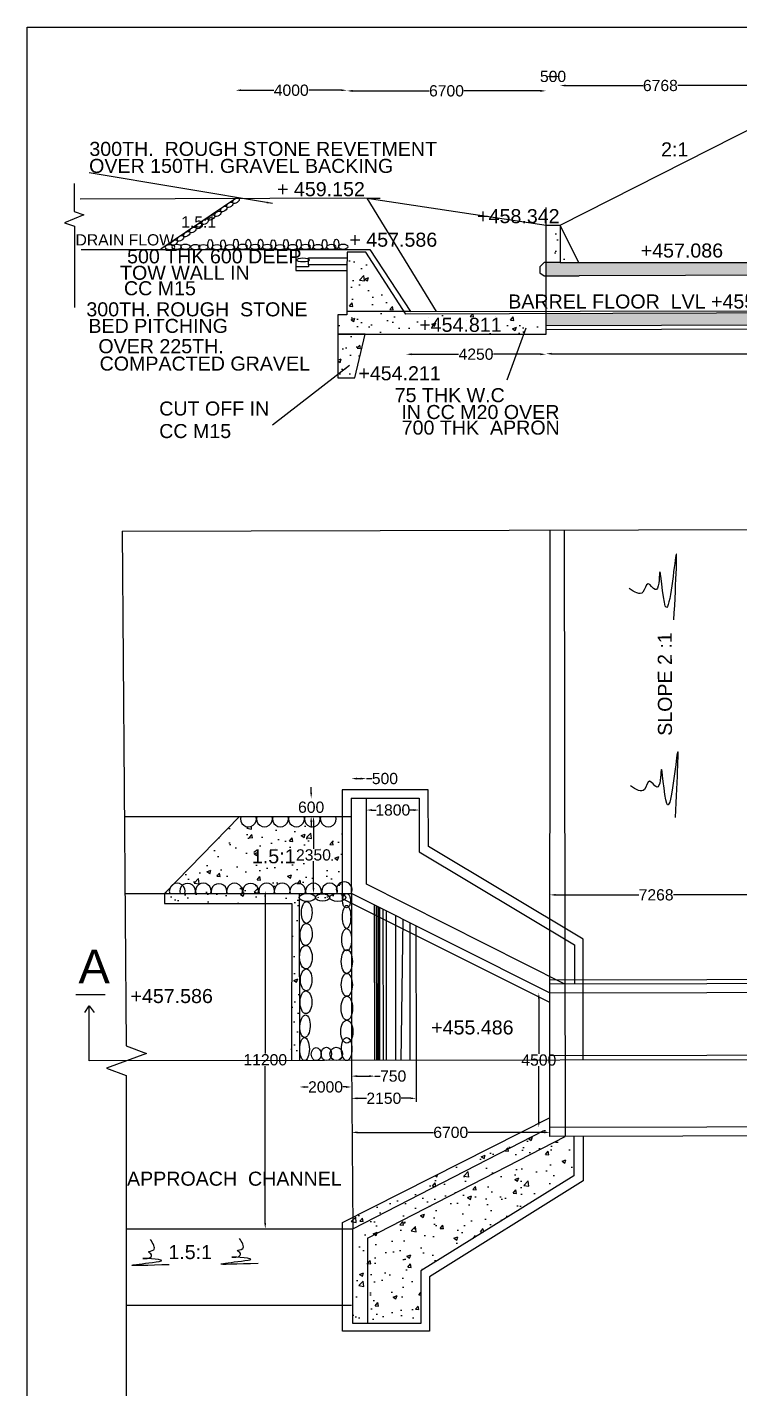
# Model space of a CAD drawing. Header units: inches. Extents: x 2054 to 2706, y -111 to 346.
# Drawn here: x 2054.5 to 2181.3, y 103.5 to 345.9 of the extents above; entities that cross this region are included whole.
import ezdxf

# ---------------------------------------------------------------- set-up
doc = ezdxf.new("R2010")
doc.units = ezdxf.units.IN
doc.header["$MEASUREMENT"] = 0
for name, color, linetype in [('DIMENSIONS', 7, 'Continuous'), ('DRAWING', 2, 'Continuous'), ('TEXT', 1, 'Continuous')]:
    doc.layers.add(name, color=color, linetype=linetype)
doc.styles.get("Standard").update_dxf_attribs({"font": 'arial.ttf', "height": 2})
doc.dimstyles.get("Standard").update_dxf_attribs({"dimtxt": 2, "dimasz": 1, "dimexe": 0.18, "dimexo": 0.0625, "dimgap": 0.09, "dimtad": 0, "dimtih": 1, "dimtoh": 1, "dimdec": 4, "dimzin": 0, "dimdsep": 46, "dimtxsty": 'Standard', "dimcen": 0.09, "dimse1": 1, "dimse2": 1, "dimadec": 0, "dimazin": 0, "dimtfac": 1, "dimtdec": 4, "dimtofl": 0, "dimtmove": 0, "dimatfit": 3, "dimfxl": 1, "dimtolj": 1, "dimtzin": 0, "dimarcsym": 0})
pattern_1 = [(50, (0, 0), (7.172602, -0.627521), [0.75, -8.25]), (355, (0, 0), (-1.387513, 7.521921), [0.6, -6.6]), (100.4514, (0.598, -0.052), (5.785094, 6.894395), [0.637402, -7.011421]), (46.1842, (0, 2), (10.67241, -1.65519), [1.125, -12.375]), (96.6356, (0.889, 1.862), (9.346627, 9.74118), [0.956103, -10.51713]), (351.1842, (0, 2), (9.34662, 9.741186), [0.9, -9.9]), (21, (1, 1.5), (5.96907, -4.026189), [0.75, -8.25]), (326, (1, 1.5), (2.433153, 7.2515), [0.6, -6.6]), (71.4514, (1.4974, 1.1645), (8.402226, 3.225305), [0.637402, -7.011421]), (37.5, (0, 0), (0.1215986, 3.3289385), [0, -6.52, 0, -6.7, 0, -6.625]), (7.5, (0, 0), (2.6306954, 3.944117), [0, -3.82, 0, -6.37, 0, -2.525]), (327.5, (-2.23, 0), (5.3382244, -0.2255487), [0, -2.5, 0, -7.8, 0, -10.35]), (317.5, (-3.23, 0), (5.831862, 1.00105), [0, -3.25, 0, -5.18, 0, -7.35])]

# ---------------------------------------------------------------- blocks, each defined once
blk = doc.blocks.new('*D1')
at = {"layer": 'Defpoints', "color": 0, "transparency": 16777216}
for p in [(2111.37, 334.7), (2091.53, 315.47), (2111.37, 315.54)]:
    blk.add_point(p, dxfattribs=at)
at = {"layer": 'DIMENSIONS', "color": 0, "lineweight": -2, "transparency": 16777216}
for p, q in [((2092.53, 334.7), (2098.34, 334.7)), ((2110.37, 334.7), (2104.56, 334.7))]:
    blk.add_line(p, q, dxfattribs=at)
at = {"layer": 'DIMENSIONS', "color": 0, "transparency": 16777216}
for points in [[(2092.53, 334.87), (2092.53, 334.54), (2091.53, 334.7)], [(2110.37, 334.87), (2110.37, 334.54), (2111.37, 334.7)]]:
    blk.add_solid(points, dxfattribs=at)
at = {"layer": 'DIMENSIONS', "color": 0, "transparency": 16777216, "insert": (2101.45, 334.7), "char_height": 2, "attachment_point": 5}
blk.add_mtext('\\A1;4000', dxfattribs=at)
blk = doc.blocks.new('*D2')
at = {"layer": 'Defpoints', "color": 0, "transparency": 16777216}
for p in [(2146.81, 334.59), (2111.37, 315.6), (2146.81, 310.67)]:
    blk.add_point(p, dxfattribs=at)
at = {"layer": 'DIMENSIONS', "color": 0, "lineweight": -2, "transparency": 16777216}
for p, q in [((2112.37, 334.59), (2126.01, 334.59)), ((2145.81, 334.59), (2132.17, 334.59))]:
    blk.add_line(p, q, dxfattribs=at)
at = {"layer": 'DIMENSIONS', "color": 0, "transparency": 16777216}
for points in [[(2112.37, 334.76), (2112.37, 334.42), (2111.37, 334.59)], [(2145.81, 334.76), (2145.81, 334.42), (2146.81, 334.59)]]:
    blk.add_solid(points, dxfattribs=at)
at = {"layer": 'DIMENSIONS', "color": 0, "transparency": 16777216, "insert": (2129.09, 334.59), "char_height": 2, "attachment_point": 5}
blk.add_mtext('\\A1;6700', dxfattribs=at)
blk = doc.blocks.new('*D3')
at = {"layer": 'Defpoints', "color": 0, "transparency": 16777216}
for p in [(2149.31, 337.16), (2146.81, 310.67), (2149.31, 310.64)]:
    blk.add_point(p, dxfattribs=at)
at = {"layer": 'DIMENSIONS', "color": 0, "lineweight": -2, "transparency": 16777216}
blk.add_line((2147.81, 337.16), (2148.31, 337.16), dxfattribs=at)
at = {"layer": 'DIMENSIONS', "color": 0, "transparency": 16777216}
for points in [[(2147.81, 337.33), (2147.81, 336.99), (2146.81, 337.16)], [(2148.31, 337.33), (2148.31, 336.99), (2149.31, 337.16)]]:
    blk.add_solid(points, dxfattribs=at)
at = {"layer": 'DIMENSIONS', "color": 0, "transparency": 16777216, "insert": (2148.06, 337.16), "char_height": 2, "attachment_point": 5}
blk.add_mtext('\\A1;500', dxfattribs=at)
blk = doc.blocks.new('*D4')
at = {"layer": 'Defpoints', "color": 0, "transparency": 16777216}
for p in [(2185.02, 335.54), (2185.02, 328.76), (2149.31, 310.64)]:
    blk.add_point(p, dxfattribs=at)
at = {"layer": 'DIMENSIONS', "color": 0, "lineweight": -2, "transparency": 16777216}
for p, q in [((2150.31, 335.54), (2164.08, 335.54)), ((2184.02, 335.54), (2170.25, 335.54))]:
    blk.add_line(p, q, dxfattribs=at)
at = {"layer": 'DIMENSIONS', "color": 0, "transparency": 16777216}
for points in [[(2150.31, 335.71), (2150.31, 335.38), (2149.31, 335.54)], [(2184.02, 335.71), (2184.02, 335.38), (2185.02, 335.54)]]:
    blk.add_solid(points, dxfattribs=at)
at = {"layer": 'DIMENSIONS', "color": 0, "transparency": 16777216, "insert": (2167.17, 335.54), "char_height": 2, "attachment_point": 5}
blk.add_mtext('\\A1;6768', dxfattribs=at)
blk = doc.blocks.new('*D14')
at = {"layer": 'Defpoints', "color": 0, "transparency": 16777216}
for p in [(2121.88, 294.81), (2146.81, 294.81), (2146.81, 287.7)]:
    blk.add_point(p, dxfattribs=at)
at = {"layer": 'DIMENSIONS', "color": 0, "lineweight": -2, "transparency": 16777216}
for p, q in [((2122.88, 287.7), (2131.23, 287.7)), ((2145.81, 287.7), (2137.46, 287.7))]:
    blk.add_line(p, q, dxfattribs=at)
at = {"layer": 'DIMENSIONS', "color": 0, "transparency": 16777216}
for points in [[(2122.88, 287.86), (2122.88, 287.53), (2121.88, 287.7)], [(2145.81, 287.86), (2145.81, 287.53), (2146.81, 287.7)]]:
    blk.add_solid(points, dxfattribs=at)
at = {"layer": 'DIMENSIONS', "color": 0, "transparency": 16777216, "insert": (2134.35, 287.7), "char_height": 2, "attachment_point": 5}
blk.add_mtext('\\A1;4250', dxfattribs=at)
blk = doc.blocks.new('*D15')
at = {"layer": 'Defpoints', "color": 0, "transparency": 16777216}
for p in [(2146.81, 291.13), (2455.03, 292.77), (2455.03, 287.79)]:
    blk.add_point(p, dxfattribs=at)
at = {"layer": 'DIMENSIONS', "color": 0, "lineweight": -2, "transparency": 16777216}
for p, q in [((2147.81, 287.79), (2297.07, 287.79)), ((2454.03, 287.79), (2304.77, 287.79))]:
    blk.add_line(p, q, dxfattribs=at)
at = {"layer": 'DIMENSIONS', "color": 0, "transparency": 16777216}
for points in [[(2147.81, 287.96), (2147.81, 287.62), (2146.81, 287.79)], [(2454.03, 287.96), (2454.03, 287.62), (2455.03, 287.79)]]:
    blk.add_solid(points, dxfattribs=at)
at = {"layer": 'DIMENSIONS', "color": 0, "transparency": 16777216, "insert": (2300.92, 287.79), "char_height": 2, "attachment_point": 5}
blk.add_mtext('\\A1;58570', dxfattribs=at)
blk = doc.blocks.new('*D20')
at = {"layer": 'Defpoints', "color": 0, "transparency": 16777216}
for p in [(2109.4, 205.42), (2105.41, 191.67), (2109.4, 191.67)]:
    blk.add_point(p, dxfattribs=at)
at = {"layer": 'DIMENSIONS', "color": 0, "lineweight": -2, "transparency": 16777216}
for p, q in [((2105.41, 204.42), (2105.41, 199.65)), ((2105.41, 192.67), (2105.41, 197.43))]:
    blk.add_line(p, q, dxfattribs=at)
at = {"layer": 'DIMENSIONS', "color": 0, "transparency": 16777216}
for points in [[(2105.25, 204.42), (2105.58, 204.42), (2105.41, 205.42)], [(2105.25, 192.67), (2105.58, 192.67), (2105.41, 191.67)]]:
    blk.add_solid(points, dxfattribs=at)
at = {"layer": 'DIMENSIONS', "color": 0, "transparency": 16777216, "insert": (2105.41, 198.54), "char_height": 2, "attachment_point": 5}
blk.add_mtext('\\A1;2350', dxfattribs=at)
blk = doc.blocks.new('*D21')
at = {"layer": 'Defpoints', "color": 0, "transparency": 16777216}
for p in [(2114.83, 207.74), (2124.23, 207.74), (2124.23, 206.54)]:
    blk.add_point(p, dxfattribs=at)
at = {"layer": 'DIMENSIONS', "color": 0, "lineweight": -2, "transparency": 16777216}
for p, q in [((2115.83, 206.54), (2116.55, 206.54)), ((2123.23, 206.54), (2122.51, 206.54))]:
    blk.add_line(p, q, dxfattribs=at)
at = {"layer": 'DIMENSIONS', "color": 0, "transparency": 16777216}
for points in [[(2115.83, 206.71), (2115.83, 206.37), (2114.83, 206.54)], [(2123.23, 206.71), (2123.23, 206.37), (2124.23, 206.54)]]:
    blk.add_solid(points, dxfattribs=at)
at = {"layer": 'DIMENSIONS', "color": 0, "transparency": 16777216, "insert": (2119.53, 206.54), "char_height": 2, "attachment_point": 5}
blk.add_mtext('\\A1;1800', dxfattribs=at)
blk = doc.blocks.new('*D22')
at = {"layer": 'Defpoints', "color": 0, "transparency": 16777216}
for p in [(2114.83, 212.14), (2112.15, 208.64), (2114.83, 208.64)]:
    blk.add_point(p, dxfattribs=at)
at = {"layer": 'DIMENSIONS', "color": 0, "lineweight": -2, "transparency": 16777216}
for p, q in [((2113.15, 212.14), (2113.83, 212.14)), ((2114.83, 212.14), (2115.83, 212.14))]:
    blk.add_line(p, q, dxfattribs=at)
at = {"layer": 'DIMENSIONS', "color": 0, "transparency": 16777216}
for points in [[(2113.15, 212.3), (2113.15, 211.97), (2112.15, 212.14)], [(2113.83, 212.3), (2113.83, 211.97), (2114.83, 212.14)]]:
    blk.add_solid(points, dxfattribs=at)
at = {"layer": 'DIMENSIONS', "color": 0, "transparency": 16777216, "insert": (2118.13, 212.14), "char_height": 2, "attachment_point": 5}
blk.add_mtext('\\A1;500', dxfattribs=at)
blk = doc.blocks.new('*D23')
at = {"layer": 'Defpoints', "color": 0, "transparency": 16777216}
for p in [(2112.15, 208.64), (2105, 205.42), (2112.15, 205.42)]:
    blk.add_point(p, dxfattribs=at)
at = {"layer": 'DIMENSIONS', "color": 0, "lineweight": -2, "transparency": 16777216}
for p, q in [((2105, 209.64), (2105, 210.64)), ((2105, 204.42), (2105, 203.42))]:
    blk.add_line(p, q, dxfattribs=at)
at = {"layer": 'DIMENSIONS', "color": 0, "transparency": 16777216}
for points in [[(2104.84, 209.64), (2105.17, 209.64), (2105, 208.64)], [(2104.84, 204.42), (2105.17, 204.42), (2105, 205.42)]]:
    blk.add_solid(points, dxfattribs=at)
at = {"layer": 'DIMENSIONS', "color": 0, "transparency": 16777216, "insert": (2105, 207.03), "char_height": 2, "attachment_point": 5}
blk.add_mtext('\\A1;600', dxfattribs=at)
blk = doc.blocks.new('*D24')
at = {"layer": 'Defpoints', "color": 0, "transparency": 16777216}
for p in [(2099.84, 192.14), (2096.83, 131.99), (2100.5, 131.99)]:
    blk.add_point(p, dxfattribs=at)
at = {"layer": 'DIMENSIONS', "color": 0, "lineweight": -2, "transparency": 16777216}
for p, q in [((2096.83, 191.14), (2096.83, 163.17)), ((2096.83, 132.99), (2096.83, 160.95))]:
    blk.add_line(p, q, dxfattribs=at)
at = {"layer": 'DIMENSIONS', "color": 0, "transparency": 16777216}
for points in [[(2096.66, 191.14), (2096.99, 191.14), (2096.83, 192.14)], [(2096.66, 132.99), (2096.99, 132.99), (2096.83, 131.99)]]:
    blk.add_solid(points, dxfattribs=at)
at = {"layer": 'DIMENSIONS', "color": 0, "transparency": 16777216, "insert": (2096.83, 162.06), "char_height": 2, "attachment_point": 5}
blk.add_mtext('\\A1;11200', dxfattribs=at)
blk = doc.blocks.new('*D25')
at = {"layer": 'Defpoints', "color": 0, "transparency": 16777216}
for p in [(2102.92, 161.92), (2112.2, 161.93), (2112.2, 157.23)]:
    blk.add_point(p, dxfattribs=at)
at = {"layer": 'DIMENSIONS', "color": 0, "lineweight": -2, "transparency": 16777216}
for p, q in [((2103.92, 157.23), (2104.47, 157.23)), ((2111.2, 157.23), (2110.65, 157.23))]:
    blk.add_line(p, q, dxfattribs=at)
at = {"layer": 'DIMENSIONS', "color": 0, "transparency": 16777216}
for points in [[(2103.92, 157.39), (2103.92, 157.06), (2102.92, 157.23)], [(2111.2, 157.39), (2111.2, 157.06), (2112.2, 157.23)]]:
    blk.add_solid(points, dxfattribs=at)
at = {"layer": 'DIMENSIONS', "color": 0, "transparency": 16777216, "insert": (2107.56, 157.23), "char_height": 2, "attachment_point": 5}
blk.add_mtext('\\A1;2000', dxfattribs=at)
blk = doc.blocks.new('*D26')
at = {"layer": 'Defpoints', "color": 0, "transparency": 16777216}
for p in [(2112.2, 161.87), (2116.31, 161.94), (2116.31, 159.16)]:
    blk.add_point(p, dxfattribs=at)
at = {"layer": 'DIMENSIONS', "color": 0, "lineweight": -2, "transparency": 16777216}
for p, q in [((2113.2, 159.16), (2115.31, 159.16)), ((2116.31, 159.16), (2117.31, 159.16))]:
    blk.add_line(p, q, dxfattribs=at)
at = {"layer": 'DIMENSIONS', "color": 0, "transparency": 16777216}
for points in [[(2113.2, 159.33), (2113.2, 158.99), (2112.2, 159.16)], [(2115.31, 159.33), (2115.31, 158.99), (2116.31, 159.16)]]:
    blk.add_solid(points, dxfattribs=at)
at = {"layer": 'DIMENSIONS', "color": 0, "transparency": 16777216, "insert": (2119.6, 159.16), "char_height": 2, "attachment_point": 5}
blk.add_mtext('\\A1;750', dxfattribs=at)
blk = doc.blocks.new('*D27')
at = {"layer": 'Defpoints', "color": 0, "transparency": 16777216}
for p in [(2112.2, 161.93), (2123.69, 161.95), (2123.69, 155.21)]:
    blk.add_point(p, dxfattribs=at)
at = {"layer": 'DIMENSIONS', "color": 0, "lineweight": -2, "transparency": 16777216}
for p, q in [((2113.2, 155.21), (2114.85, 155.21)), ((2122.69, 155.21), (2121.03, 155.21))]:
    blk.add_line(p, q, dxfattribs=at)
at = {"layer": 'DIMENSIONS', "color": 0, "transparency": 16777216}
for points in [[(2113.2, 155.37), (2113.2, 155.04), (2112.2, 155.21)], [(2122.69, 155.37), (2122.69, 155.04), (2123.69, 155.21)]]:
    blk.add_solid(points, dxfattribs=at)
at = {"layer": 'DIMENSIONS', "color": 0, "transparency": 16777216, "insert": (2117.94, 155.21), "char_height": 2, "attachment_point": 5}
blk.add_mtext('\\A1;2150', dxfattribs=at)
blk = doc.blocks.new('*D28')
at = {"layer": 'Defpoints', "color": 0, "transparency": 16777216}
for p in [(2112.2, 161.93), (2147.51, 150.07), (2147.51, 149.14)]:
    blk.add_point(p, dxfattribs=at)
at = {"layer": 'DIMENSIONS', "color": 0, "lineweight": -2, "transparency": 16777216}
for p, q in [((2113.2, 149.14), (2126.77, 149.14)), ((2146.51, 149.14), (2132.93, 149.14))]:
    blk.add_line(p, q, dxfattribs=at)
at = {"layer": 'DIMENSIONS', "color": 0, "transparency": 16777216}
for points in [[(2113.2, 149.31), (2113.2, 148.98), (2112.2, 149.14)], [(2146.51, 149.31), (2146.51, 148.98), (2147.51, 149.14)]]:
    blk.add_solid(points, dxfattribs=at)
at = {"layer": 'DIMENSIONS', "color": 0, "transparency": 16777216, "insert": (2129.85, 149.14), "char_height": 2, "attachment_point": 5}
blk.add_mtext('\\A1;6700', dxfattribs=at)
blk = doc.blocks.new('*D29')
at = {"layer": 'Defpoints', "color": 0, "transparency": 16777216}
for p in [(2147.52, 173.97), (2145.53, 150.07), (2147.57, 150.07)]:
    blk.add_point(p, dxfattribs=at)
at = {"layer": 'DIMENSIONS', "color": 0, "lineweight": -2, "transparency": 16777216}
for p, q in [((2145.53, 172.97), (2145.53, 163.13)), ((2145.53, 151.07), (2145.53, 160.91))]:
    blk.add_line(p, q, dxfattribs=at)
at = {"layer": 'DIMENSIONS', "color": 0, "transparency": 16777216}
for points in [[(2145.36, 172.97), (2145.69, 172.97), (2145.53, 173.97)], [(2145.36, 151.07), (2145.69, 151.07), (2145.53, 150.07)]]:
    blk.add_solid(points, dxfattribs=at)
at = {"layer": 'DIMENSIONS', "color": 0, "transparency": 16777216, "insert": (2145.53, 162.02), "char_height": 2, "attachment_point": 5}
blk.add_mtext('\\A1;4500', dxfattribs=at)
blk = doc.blocks.new('*D30')
at = {"layer": 'Defpoints', "color": 0, "transparency": 16777216}
for p in [(2147.52, 190.37), (2185.29, 191.43), (2185.29, 190.37)]:
    blk.add_point(p, dxfattribs=at)
at = {"layer": 'DIMENSIONS', "color": 0, "lineweight": -2, "transparency": 16777216}
for p, q in [((2148.52, 191.43), (2163.34, 191.43)), ((2184.29, 191.43), (2169.48, 191.43))]:
    blk.add_line(p, q, dxfattribs=at)
at = {"layer": 'DIMENSIONS', "color": 0, "transparency": 16777216}
for points in [[(2148.52, 191.6), (2148.52, 191.27), (2147.52, 191.43)], [(2184.29, 191.6), (2184.29, 191.27), (2185.29, 191.43)]]:
    blk.add_solid(points, dxfattribs=at)
at = {"layer": 'DIMENSIONS', "color": 0, "transparency": 16777216, "insert": (2166.41, 191.43), "char_height": 2, "attachment_point": 5}
blk.add_mtext('\\A1;7268', dxfattribs=at)

msp = doc.modelspace()

# ---------------------------------------------------------------- hatches: boundary and pattern name
at = {"layer": 'DIMENSIONS'}
h = msp.add_hatch(dxfattribs=at)
h.set_pattern_fill('AR-CONC', color=0, style=0)
h.set_pattern_definition(pattern_1)
h.paths.add_polyline_path([(2454.95712, 304.8048), (2452.40957, 304.7852), (2452.40957, 304.78543), (2327.7279, 304.57703), (2363.45569, 328.58753), (2365.13588, 328.58753), (2365.13588, 329.15636), (2363.26476, 329.15636), (2326.91898, 304.6992), (2247.6859, 304.33495), (2210.99983, 328.7061), (2209.46531, 328.7093), (2209.46418, 328.17), (2211.12621, 328.17), (2246.87717, 304.33224), (2247.36617, 304.00618), (2152.70622, 304.01612), (2149.35411, 304.01612), (2146.80874, 304.01612), (2146.80874, 301.68466), (2152.70622, 301.68466), (2239.12911, 301.94462), (2239.1573, 303.04528), (2240.04012, 303.02267), (2243.76334, 302.92731), (2243.76334, 301.95856), (2330.62218, 302.21983), (2330.62218, 303.62509), (2331.1021, 303.62509), (2335.59319, 303.62509), (2335.59319, 302.23478), (2454.96979, 302.59386)])
h = msp.add_hatch(dxfattribs=at)
h.set_pattern_fill('AR-CONC', color=0, style=0)
h.set_pattern_definition(pattern_1)
h.paths.add_polyline_path([(2149.35411, 310.55513), (2149.29698, 310.66777), (2146.8503, 310.66777), (2146.80874, 310.67405), (2146.80874, 304.01612), (2149.35411, 304.01612)])
h.paths.add_polyline_path([(2149.35411, 310.55513), (2149.35411, 304.01612), (2152.67092, 304.01612)])
h = msp.add_hatch(dxfattribs=at)
h.set_pattern_fill('AR-CONC', color=0, style=0)
h.set_pattern_definition(pattern_1)
h.paths.add_polyline_path([(2114.74355, 305.88579), (2111.43651, 305.88579), (2111.35045, 302.62804), (2111.35045, 295.29804), (2121.57048, 295.29804)])
h.paths.add_polyline_path([(2146.80874, 294.89372), (2121.88281, 294.81366), (2121.57048, 295.29804), (2111.35045, 295.29804), (2111.35045, 295.21554), (2111.35045, 294.74511), (2109.74556, 294.74511), (2109.74556, 291.24978), (2114.59529, 291.24978), (2146.80874, 291.24978)])
h.paths.add_polyline_path([(2114.59529, 291.24978), (2109.74556, 291.24978), (2109.74556, 283.50017), (2112.78255, 283.50017)])
h.paths.add_polyline_path([(2123.60291, 291.01226), (2139.54339, 291.01226), (2139.54339, 294.84156), (2123.60291, 294.84156)], flags=9)
h = msp.add_hatch(dxfattribs=at)
h.set_pattern_fill('AR-CONC', color=0, style=0)
h.set_pattern_definition(pattern_1)
h.paths.add_polyline_path([(2455.0083, 295.87641), (2451.97035, 295.87386), (2335.59319, 295.50008), (2335.59319, 294.90188), (2330.62218, 294.90188), (2330.62218, 295.48411), (2243.76334, 295.20513), (2243.76334, 293.6311), (2238.91618, 293.6311), (2238.9561, 295.18969), (2146.80874, 294.89372), (2146.80874, 292.81044), (2455.0206, 293.73042)])
h = msp.add_hatch(dxfattribs=at)
h.set_pattern_fill('AR-CONC', color=0, style=0)
h.set_pattern_definition(pattern_1)
edge = h.paths.add_edge_path()
edge.add_line((2102.87657, 190.9618), (2102.87657, 190.96229))
edge.add_line((2102.87657, 190.96229), (2102.87657, 190.96229))
edge.add_ellipse((2104.31614, 190.96278), major_axis=(-1.43958, 0), ratio=0.488956332, start_angle=0, end_angle=0.079885, ccw=False)
edge.add_ellipse((2104.31614, 190.96278), major_axis=(-1.43958, 0), ratio=0.488956332, start_angle=180, end_angle=360, ccw=False)
edge.add_arc((2105.41399, 192.09195), 1.40758, 173.7741324, 198.0486326, ccw=False)
edge.add_arc((2102.61487, 192.0972), 1.40758, 6.0108964, 168.8714875)
edge.add_arc((2099.84499, 192.13944), 1.40758, -11.1285125, 9.3811813, ccw=False)
edge.add_arc((2102.61487, 192.0972), 1.40758, 168.8714874, 189.3811813, ccw=False)
edge.add_arc((2099.84499, 192.13944), 1.40758, 9.3811813, 170.1544477)
edge.add_arc((2097.07512, 192.11832), 1.40758, -9.8455523, 10.7192922, ccw=False)
edge.add_arc((2099.84499, 192.13944), 1.40758, 9.3811813, 190.7192922, ccw=False)
edge.add_arc((2102.61487, 192.0972), 1.40758, -6.2258676, 168.8714875, ccw=False)
edge.add_arc((2105.41399, 192.09195), 1.40758, 186.0108964, 198.0486326)
edge.add_ellipse((2104.31614, 190.96278), major_axis=(-1.43958, 0), ratio=0.488956332, start_angle=180, end_angle=360, ccw=False)
edge.add_ellipse((2107.02809, 190.96278), major_axis=(-1.27237, 0), ratio=0.516588899, start_angle=180, end_angle=360, ccw=False)
edge.add_ellipse((2109.72962, 190.96278), major_axis=(-1.42916, 0), ratio=0.493671037, start_angle=235.0457953, end_angle=360, ccw=False)
edge.add_arc((2108.28959, 192.09195), 1.40758, 342.3723194, 387.6693835)
edge.add_arc((2110.88767, 192.35213), 1.40758, 104.152551, 163.7681898, ccw=False)
edge.add_line((2110.54351, 193.71699), (2110.54351, 205.41555))
edge.add_line((2110.54351, 205.41555), (2109.39997, 205.41555))
edge.add_arc((2108.05097, 204.96785), 1.42135, -198.3596999, 18.3596999, ccw=False)
edge.add_line((2106.70197, 205.41555), (2106.55662, 205.41555))
edge.add_arc((2105.20762, 204.96785), 1.42135, -173.635353, 18.3596999, ccw=False)
edge.add_arc((2102.38245, 204.96785), 1.42135, 161.6403001, 353.635353, ccw=False)
edge.add_line((2101.03345, 205.41555), (2100.88186, 205.41555))
edge.add_arc((2099.53286, 204.96785), 1.42135, -198.3596999, 18.3596999, ccw=False)
edge.add_line((2098.18386, 205.41555), (2098.03851, 205.41555))
edge.add_arc((2096.68952, 204.96785), 1.42135, -198.3596999, 18.3596999, ccw=False)
edge.add_line((2095.34052, 205.41555), (2095.1803, 205.41555))
edge.add_arc((2093.83131, 204.96785), 1.42135, -198.3596999, 18.3596999, ccw=False)
edge.add_line((2092.48231, 205.41555), (2092.24886, 205.41555))
edge.add_line((2092.24886, 205.41555), (2078.90066, 191.6671))
edge.add_line((2078.90066, 191.6671), (2078.90066, 189.9251))
edge.add_line((2078.90066, 189.9251), (2101.53132, 189.9251))
edge.add_line((2101.53132, 189.9251), (2101.51258, 161.91519))
edge.add_line((2101.51258, 161.91519), (2102.91798, 161.9172))
edge.add_line((2102.91798, 161.9172), (2102.87657, 190.9618))
h = msp.add_hatch(dxfattribs=at)
h.set_pattern_fill('AR-CONC', color=0, style=0)
h.set_pattern_definition(pattern_1)
edge = h.paths.add_edge_path()
edge.add_line((2102.87657, 190.9618), (2102.87657, 190.96229))
edge.add_line((2102.87657, 190.96229), (2102.87657, 190.96229))
edge.add_ellipse((2104.31614, 190.96278), major_axis=(-1.43958, 0), ratio=0.488956332, start_angle=0, end_angle=0.079885, ccw=False)
edge.add_ellipse((2104.31614, 190.96278), major_axis=(-1.43958, 0), ratio=0.488956332, start_angle=180, end_angle=360, ccw=False)
edge.add_arc((2105.41399, 192.09195), 1.40758, 173.7741324, 197.9977472, ccw=False)
edge.add_arc((2102.61487, 192.0972), 1.40758, 6.0108964, 168.8714875)
edge.add_arc((2099.84499, 192.13944), 1.40758, -11.1285125, 9.3811813, ccw=False)
edge.add_arc((2102.61487, 192.0972), 1.40758, 168.8714874, 189.3811813, ccw=False)
edge.add_arc((2099.84499, 192.13944), 1.40758, 9.3811813, 170.1544477)
edge.add_arc((2097.07512, 192.11832), 1.40758, -9.8455523, 10.7192922, ccw=False)
edge.add_arc((2099.84499, 192.13944), 1.40758, 9.3811813, 190.7192922, ccw=False)
edge.add_arc((2102.61487, 192.0972), 1.40758, -6.2258676, 168.8714875, ccw=False)
edge.add_arc((2105.41399, 192.09195), 1.40758, 186.0108964, 198.0202551)
edge.add_ellipse((2104.31614, 190.96278), major_axis=(-1.43958, 0), ratio=0.488956332, start_angle=180, end_angle=360, ccw=False)
edge.add_ellipse((2107.02809, 190.96278), major_axis=(-1.27237, 0), ratio=0.516588899, start_angle=180, end_angle=360, ccw=False)
edge.add_ellipse((2109.72962, 190.96278), major_axis=(-1.42916, 0), ratio=0.493671037, start_angle=235.0457953, end_angle=360, ccw=False)
edge.add_arc((2108.28959, 192.09195), 1.40758, 342.4322281, 387.6693835)
edge.add_arc((2110.88767, 192.35213), 1.40758, 104.152551, 163.7681898, ccw=False)
edge.add_line((2110.54351, 193.71699), (2110.54351, 205.41555))
edge.add_line((2110.54351, 205.41555), (2109.39997, 205.41555))
edge.add_arc((2108.05097, 204.96785), 1.42135, -198.3596999, 18.3596999, ccw=False)
edge.add_line((2106.70197, 205.41555), (2106.55662, 205.41555))
edge.add_arc((2105.20762, 204.96785), 1.42135, -173.635353, 18.3596999, ccw=False)
edge.add_arc((2102.38245, 204.96785), 1.42135, 161.6403001, 353.635353, ccw=False)
edge.add_line((2101.03345, 205.41555), (2100.88186, 205.41555))
edge.add_arc((2099.53286, 204.96785), 1.42135, -198.3596999, 18.3596999, ccw=False)
edge.add_line((2098.18386, 205.41555), (2098.03851, 205.41555))
edge.add_arc((2096.68952, 204.96785), 1.42135, -198.3596999, 18.3596999, ccw=False)
edge.add_line((2095.34052, 205.41555), (2095.1803, 205.41555))
edge.add_arc((2093.83131, 204.96785), 1.42135, -198.3596999, 18.3596999, ccw=False)
edge.add_line((2092.48231, 205.41555), (2092.24886, 205.41555))
edge.add_line((2092.24886, 205.41555), (2078.90066, 191.6671))
edge.add_line((2078.90066, 191.6671), (2078.90066, 189.9251))
edge.add_line((2078.90066, 189.9251), (2101.53132, 189.9251))
edge.add_line((2101.53132, 189.9251), (2101.51258, 161.91519))
edge.add_line((2101.51258, 161.91519), (2102.91798, 161.9172))
edge.add_line((2102.91798, 161.9172), (2102.87657, 190.9618))
h = msp.add_hatch(dxfattribs=at)
h.set_pattern_fill('AR-CONC', color=0, style=0)
h.set_pattern_definition(pattern_1)
h.paths.add_polyline_path([(2150.22136, 148.43702), (2150.22134, 148.44718), (2147.50675, 148.44061), (2147.50798, 151.78099), (2110.57403, 133.10275), (2110.57403, 131.98506), (2112.40437, 131.98506), (2112.40437, 115.13081), (2115.05929, 115.13081), (2115.05929, 130.32207)])
h = msp.add_hatch(dxfattribs=at)
h.set_pattern_fill('AR-CONC', color=0, style=0)
h.set_pattern_definition(pattern_1)
h.paths.add_polyline_path([(2151.74212, 141.41852), (2151.74212, 148.45086), (2150.24117, 148.44723), (2115.05929, 130.32207), (2115.05929, 115.13081), (2124.53969, 115.13081), (2124.53969, 124.51414)])

# ---------------------------------------------------------------- linework, layer by layer
at = {"layer": 'DIMENSIONS', "color": 0}
msp.add_lwpolyline([(2705.2067, -111.35752), (2054.45622, -111.35752), (2054.45622, 345.92693), (2705.2067, 345.92693)], close=True, dxfattribs=at)
for points in [[(2091.56456, 315.42861), (2078.25639, 306.40925)], [(2063.13302, 173.68792), (2068.33862, 173.68792)], [(2112.19528, 161.86792), (2112.40437, 131.98506)]]:
    msp.add_lwpolyline(points, dxfattribs=at)
for centre, major_axis, ratio in [((2091.62085, 315.03644), (-0.54888, -0.38519), 0.560008295), ((2088.39015, 312.70944), (-0.54888, -0.38519), 0.560008295), ((2089.43391, 313.55531), (-0.54888, -0.38519), 0.560008295), ((2090.52004, 314.29588), (-0.54888, -0.38519), 0.560008295), ((2083.93175, 309.82535), (-0.54888, -0.38519), 0.560008295), ((2085.06471, 310.5378), (-0.54888, -0.38519), 0.560008295), ((2086.12883, 311.31502), (-0.54888, -0.38519), 0.560008295), ((2087.24531, 312.04954), (-0.54888, -0.38519), 0.560008295), ((2080.62308, 307.56282), (-0.54888, -0.38519), 0.560008295), ((2081.74045, 308.3332), (-0.54888, -0.38519), 0.560008295), ((2082.84616, 309.07967), (-0.54888, -0.38519), 0.560008295), ((2087.04334, 307.25159), (-0.00843, 0.863), 0.484939352), ((2089.31017, 307.22633), (-0.00843, 0.863), 0.484939352), ((2091.60228, 307.31895), (-0.00843, 0.863), 0.484939352), ((2093.81512, 307.30211), (-0.00843, 0.863), 0.484939352), ((2095.99767, 307.30211), (-0.00843, 0.863), 0.484939352), ((2098.24765, 307.23475), (-0.00843, 0.863), 0.484939352), ((2100.50605, 307.26001), (-0.00843, 0.863), 0.484939352), ((2102.8033, 307.29366), (-0.00843, 0.863), 0.484939352), ((2104.99428, 307.27683), (-0.00843, 0.863), 0.484939352), ((2107.37909, 307.28525), (-0.00843, 0.863), 0.484939352), ((2109.49808, 307.32734), (-0.00843, 0.863), 0.484939352), ((2103.54316, 304.48514), (-1.11478, 0.00447), 0.322897818), ((2104.31614, 190.96278), (-1.43958, 0), 0.488956332), ((2107.02809, 190.96278), (-1.27237, 0), 0.516588899), ((2109.72962, 190.96278), (-1.42916, 0), 0.493671037), ((2111.29145, 190.40523), (0, 1.26188), 0.570287398), ((2104.21762, 188.29928), (0.03042, 1.96039), 0.47863532), ((2111.31559, 187.50506), (0, 2.0545), 0.354838405), ((2104.11214, 184.39191), (0.09505, 1.94633), 0.555178565), ((2111.31559, 183.45631), (0, 1.99425), 0.439865963), ((2104.06595, 180.34612), (-0.04885, 2.09946), 0.535130693), ((2111.35062, 179.57115), (0, 2.1197), 0.466666451), ((2104.11799, 176.29554), (0.01291, 1.95125), 0.525559196), ((2111.35062, 175.41719), (0, 2.03426), 0.488425587), ((2104.07135, 172.31879), (0, 2.02655), 0.514620069), ((2111.35062, 171.24795), (0, 2.13497), 0.482049792), ((2103.91098, 168.03618), (0.08896, 2.01359), 0.456087083), ((2111.35062, 167.07986), (0, 2.03312), 0.53112148), ((2103.82495, 163.97054), (-0.00293, 2.05205), 0.414759245), ((2111.31862, 163.97498), (-0.00292, 2.0458), 0.462165092), ((2105.89944, 163.07726), (-0.00165, 1.15581), 0.753061446), ((2107.70471, 163.10827), (-0.00169, 1.18425), 0.789847597), ((2109.46022, 163.10952), (-0.00169, 1.183), 0.957317984)]:
    msp.add_ellipse(centre, major_axis=major_axis, ratio=ratio, dxfattribs=at)
at = {"layer": 'DIMENSIONS', "color": 0, "extrusion": (0, 0, -1)}
for centre in [(2079.8652, 306.77532), (2081.05162, 306.82005), (2082.61112, 306.84241), (2084.40193, 306.78277), (2085.81723, 306.77168), (2088.25259, 306.77168), (2090.51942, 306.74642), (2092.81153, 306.83904), (2095.02437, 306.8222), (2097.20693, 306.8222), (2099.4569, 306.75484), (2101.71531, 306.7801), (2104.01255, 306.81375), (2106.20354, 306.79692), (2108.58834, 306.80534), (2110.70734, 306.84743)]:
    msp.add_ellipse(centre, major_axis=(0.86604, 0.00531), ratio=0.471933114, dxfattribs=at)
at = {"layer": 'DIMENSIONS', "color": 0}
for points in [[(2079.71247, 125.58371), (2073.12879, 125.49647), (2076.76117, 126.00246), (2078.43765, 126.33397), (2075.04976, 126.70038), (2076.55161, 127.03189), (2076.58654, 127.32851), (2076.04517, 127.88685), (2076.97073, 128.21836), (2076.98819, 128.98608), (2076.39444, 130.05041)], [(2095.55173, 125.81053), (2088.96805, 125.72329), (2092.60043, 126.22928), (2094.27691, 126.5608), (2090.88902, 126.92721), (2092.39087, 127.25872), (2092.4258, 127.55534), (2091.88443, 128.11368), (2092.80999, 128.44519), (2092.82745, 129.2129), (2092.2337, 130.27724)]]:
    msp.add_spline(points, degree=3, dxfattribs=at)
at = {"layer": 'DRAWING', "color": 0}
for points in [[(2063.88841, 315.38244), (2114.5309, 315.54902), (2146.8503, 310.66777), (2149.35411, 310.66777), (2185.0233, 328.76041), (2210.99983, 328.7061), (2247.6859, 304.33495)], [(2062.81172, 318.07427), (2062.81172, 313.09814), (2064.5188, 312.54136), (2061.11403, 311.11713), (2062.85796, 310.47506), (2062.85796, 296.04173)], [(2127.30663, 295.30717), (2114.94786, 315.48605), (2117.30126, 315.48605)], [(2102.28436, 306.3733), (2102.28436, 302.62804), (2111.35045, 302.62804), (2111.35045, 295.21554), (2111.35045, 295.21554), (2111.35045, 294.74511), (2109.74556, 294.74511), (2109.74556, 283.50017), (2112.78255, 283.50017), (2114.59529, 291.24978), (2109.74556, 291.24978), (2146.80874, 291.24978), (2146.80874, 313.84652)], [(2149.35411, 310.66777), (2149.35411, 304.01612), (2152.67092, 304.01612), (2149.30867, 310.64472)], [(2064.08123, 306.3733), (2115.47366, 306.3733), (2122.66094, 295.29804), (2575.75079, 296.18827)], [(2455.02609, 292.77403), (2509.71347, 292.60878), (2509.72389, 296.05854), (2509.06239, 296.05724), (2121.88281, 294.81366), (2114.74355, 305.88579), (2111.43651, 305.88579), (2111.35045, 302.62804)], [(2104.50996, 303.59693), (2104.51135, 303.25871), (2102.28436, 303.24954)], [(2111.3768, 303.62521), (2111.3768, 303.62521), (2104.50996, 303.59693), (2104.50471, 304.87182), (2111.40973, 304.87182)], [(2149.35411, 304.01612), (2146.46733, 304.01612), (2145.72992, 303.28379), (2145.72992, 302.53753), (2145.72992, 302.20802), (2146.48675, 301.68466), (2152.70622, 301.68466)], [(2452.4481, 304.78549), (2452.4481, 304.78549), (2455.71212, 304.81061), (2456.61969, 304.25662), (2456.61969, 303.19901), (2455.23312, 302.59465), (2152.70622, 301.68466)], [(2152.70622, 304.01612), (2247.687, 304.00615)], [(2122.66094, 295.29804), (2111.35045, 295.29804)], [(2146.80874, 292.81044), (2455.0206, 293.73042)], [(2455.02503, 292.95834), (2146.80874, 292.05326)], [(2071.34493, 256.17631), (2232.14158, 256.6139), (2233.46525, 253.05085), (2236.20857, 260.25843), (2237.48592, 256.61778), (2273.06807, 256.61778), (2274.30701, 253.23327), (2277.02249, 260.32092), (2278.29307, 256.776), (2401.2309, 257.06083), (2402.58846, 253.5299), (2405.19735, 260.65821), (2406.47401, 257.06258), (2575.636, 257.06258), (2575.636, 108.0656), (2575.636, 115.03369), (2508.56712, 115.03369)], [(2147.50735, 150.07384), (2455.22263, 150.73576), (2455.22263, 149.18492), (2455.22263, 257.06258)], [(2071.34493, 256.17631), (2072.07852, 164.57425), (2075.65832, 163.19664), (2068.54575, 160.60488), (2072.04695, 159.27779), (2072.04695, 92.51197)], [(2455.2851, 149.18507), (2147.50675, 148.44061), (2147.54666, 256.38368)], [(2150.04238, 256.39047), (2150.22136, 148.43702)], [(2153.41413, 176.32108), (2153.41413, 183.57283), (2125.88737, 200.07521), (2125.85105, 210.12784), (2110.54351, 210.12784), (2110.54351, 191.65097)], [(2112.15141, 208.6357), (2124.22578, 208.6357), (2124.22578, 199.09402), (2151.88558, 182.51197), (2151.9009, 175.53543)], [(2112.15141, 208.6357), (2112.15141, 191.71647), (2147.51618, 173.96507)], [(2150.17644, 175.53164), (2114.8309, 193.31447), (2114.8309, 208.6357)], [(2071.75144, 205.41555), (2112.15141, 205.41555)], [(2092.24886, 205.41555), (2078.90066, 191.6671), (2078.90066, 189.9251), (2101.53132, 189.9251), (2101.51258, 161.91519)], [(2071.86155, 191.6671), (2112.15288, 191.6671)], [(2102.87557, 191.6671), (2102.91798, 161.9172)], [(2147.51556, 172.28762), (2110.58444, 190.73383), (2110.54351, 191.65097)], [(2112.15288, 191.6671), (2112.19528, 161.93042)], [(2116.31321, 161.93629), (2116.29595, 189.63611)], [(2116.56444, 189.50135), (2116.60374, 161.93671)], [(2116.7998, 161.93699), (2116.74535, 189.41054)], [(2116.96291, 189.30133), (2117.00193, 161.93728)], [(2117.22802, 161.9376), (2117.22067, 189.17195)], [(2117.76037, 188.90104), (2117.79882, 161.93841)], [(2118.38961, 161.93925), (2118.40361, 188.57817)], [(2119.99201, 187.78087), (2120.02885, 161.94159)], [(2121.01411, 161.943), (2121.39169, 187.0783)], [(2122.55263, 186.49556), (2122.58764, 161.94524)], [(2123.65727, 185.94109), (2123.69148, 161.94681), (2123.69148, 154.61072)], [(2147.51705, 176.30817), (2455.22263, 176.98146)], [(2147.51618, 173.96507), (2455.22263, 174.63397)], [(2455.22263, 176.20111), (2147.51676, 175.52581)], [(2153.44532, 161.98924), (2153.41926, 173.97791), (2153.41413, 176.32108)], [(2064.69173, 170.49753), (2065.50247, 171.70283), (2066.35092, 170.51636)], [(2065.50197, 171.28401), (2065.50247, 171.70283)], [(2568.38281, 162.58083), (2065.50197, 161.86385), (2065.50197, 171.28401)], [(2147.51208, 162.8628), (2455.22263, 163.49497)], [(2153.43712, 148.47142), (2153.43712, 140.51443), (2126.05676, 123.4283), (2126.05676, 113.76211), (2110.57403, 113.76211), (2110.57403, 133.10275), (2147.57413, 151.81444)], [(2112.40437, 131.98506), (2146.42161, 149.46214)], [(2151.74212, 148.4333), (2151.74212, 141.41852), (2124.53969, 124.51414), (2124.53969, 115.13081), (2112.40437, 115.13081), (2112.40437, 131.98506)], [(2115.05929, 130.32207), (2150.22136, 148.43702)], [(2072.04695, 131.98506), (2112.40437, 131.98506), (2112.40437, 131.98506)], [(2115.05929, 130.32207), (2115.05929, 115.13081)], [(2072.04695, 118.3928), (2112.17025, 118.3928)]]:
    msp.add_lwpolyline(points, dxfattribs=at)
for centre, radius, start, end in [((2093.83131, 204.96785), 1.42135, 161.6403001, 18.3596999), ((2096.68952, 204.96785), 1.42135, 161.6403001, 18.3596999), ((2099.53286, 204.96785), 1.42135, 161.6403001, 18.3596999), ((2102.38245, 204.96785), 1.42135, 161.6403001, 18.3596999), ((2105.20762, 204.96785), 1.42135, 161.6403001, 18.3596999), ((2108.05097, 204.96785), 1.42135, 161.6403001, 18.3596999), ((2081.15877, 192.09195), 1.40758, 342.4327001, 197.5672999), ((2083.00393, 192.07434), 1.40758, 342.4327001, 197.5672999), ((2085.79495, 192.09546), 1.40758, 342.4327001, 197.5672999), ((2088.58597, 192.01098), 1.40758, 342.4327001, 197.5672999), ((2091.36623, 192.0972), 1.40758, 342.4327001, 197.5672999), ((2094.22067, 192.07608), 1.40758, 342.4327001, 197.5672999), ((2097.07512, 192.11832), 1.40758, 342.4327001, 197.5672999), ((2099.84499, 192.13944), 1.40758, 342.4327001, 197.5672999), ((2102.61487, 192.0972), 1.40758, 342.4327001, 197.5672999), ((2105.41399, 192.09195), 1.40758, 342.4327001, 197.5672999), ((2108.28959, 192.09195), 1.40758, 342.4327001, 197.5672999), ((2110.88767, 192.35213), 1.40758, 342.4327001, 197.5672999)]:
    msp.add_arc(centre, radius, start, end, dxfattribs=at)
for points in [[(2169.58711, 240.38527), (2169.86448, 251.48519), (2168.04614, 242.8658), (2167.04133, 248.78095), (2166.25032, 245.79134), (2164.96757, 246.81635), (2164.06966, 245.36425), (2161.61108, 245.98353)], [(2169.84925, 205.22404), (2170.12661, 216.32396), (2168.30827, 207.70457), (2167.30346, 213.61972), (2166.51246, 210.63011), (2165.22971, 211.65512), (2164.3318, 210.20302), (2161.87322, 210.8223)]]:
    msp.add_spline(points, degree=3, dxfattribs=at)

# ---------------------------------------------------------------- texts
at = {"layer": 'DIMENSIONS', "color": 0}
msp.add_text('SLOPE 2 :1', height=2.5, rotation=90.1243578, dxfattribs=at).set_placement((2169.2379, 219.75967))
msp.add_text('A', height=6, dxfattribs=at).set_placement((2063.57524, 175.68195))
at = {"layer": 'TEXT', "color": 0}
for s, height, p in [('300TH.  ROUGH STONE REVETMENT', 2.5, (2065.51647, 323.01659)), ('2:1', 2.5, (2167.2924, 322.92731)), ('OVER 150TH. GRAVEL BACKING', 2.5, (2065.47507, 319.98759)), ('+ 459.152', 2.5, (2098.92697, 315.8448)), ('+458.342', 2.5, (2134.55889, 311.03813)), ('1.5:1', 2, (2081.8731, 310.25912)), ('DRAIN FLOW', 2, (2063.05433, 307.06833)), ('+ 457.586', 2.5, (2111.80765, 306.84701)), ('500 THK 600 DEEP', 2.5, (2072.23098, 303.88312)), ('+457.086', 2.5, (2163.66892, 304.91806)), ('TOW WALL IN ', 2.5, (2070.98064, 300.95599)), ('CC M15', 2.5, (2071.67603, 298.20374)), ('BARREL FLOOR  LVL +455.486', 2.5, (2140.08812, 295.84311)), ('300TH. ROUGH  STONE', 2.5, (2064.98017, 294.44706)), ('BED PITCHING', 2.5, (2065.34928, 291.49758)), ('+454.811', 2.5, (2124.24113, 291.69311)), ('OVER 225TH.', 2.5, (2067.121, 287.88446)), ('COMPACTED GRAVEL', 2.5, (2067.34247, 284.78749)), ('+454.211', 2.5, (2113.40883, 283.06525)), ('75 THK W.C ', 2.5, (2119.86949, 279.16518)), ('CUT OFF IN', 2.5, (2077.95025, 276.78747)), ('IN CC M20 OVER', 2.5, (2121.06029, 276.16326)), ('CC M15', 2.5, (2077.95025, 272.77144)), ('700 THK  APRON', 2.5, (2121.11701, 273.38791)), ('1.5:1', 2.5, (2094.45231, 197.06199)), ('+457.586', 2.5, (2072.84316, 172.17479)), ('+455.486', 2.5, (2126.36932, 166.58104)), ('APPROACH  CHANNEL', 2.5, (2072.21811, 139.65045)), ('1.5:1', 2.5, (2079.58727, 126.57872))]:
    msp.add_text(s, height=height, dxfattribs=at).set_placement(p)

# ---------------------------------------------------------------- dimensions: what is measured, and where the dimension line sits
at = {"layer": 'DIMENSIONS', "color": 0}
dim = msp.add_linear_dim(base=(2149.30867, 337.15913), p1=(2146.80874, 310.67405), p2=(2149.30867, 310.64472), text='500', dimstyle='Standard', dxfattribs=at)
dim.commit()
dim.dimension.update_dxf_attribs({"geometry": '*D3', "text_midpoint": (2148.05871, 337.15913), "dimtype": 160})
for base, p1, p2, text, picture, middle in [((2111.37207, 334.70397), (2091.52501, 315.47335), (2111.37207, 315.53863), '4000', '*D1', (2101.44854, 334.70397)), ((2146.80874, 334.59146), (2111.37207, 315.60113), (2146.80874, 310.67405), '6700', '*D2', (2129.09041, 334.59146)), ((2185.0233, 335.5435), (2149.30867, 310.64472), (2185.0233, 328.76041), '6768', '*D4', (2167.16599, 335.5435)), ((2146.80874, 287.6956), (2121.88281, 294.81366), (2146.80874, 294.81366), '4250', '*D14', (2134.34577, 287.6956)), ((2455.02609, 287.79077), (2146.80874, 291.13338), (2455.02609, 292.77403), '58570', '*D15', (2300.91741, 287.79077)), ((2114.8309, 212.1352), (2112.15141, 208.6357), (2114.8309, 208.6357), '500', '*D22', (2118.1269, 212.1352)), ((2124.22578, 206.53882), (2114.8309, 207.74419), (2124.22578, 207.74419), '1800', '*D21', (2119.52834, 206.53882)), ((2185.28918, 191.43173), (2147.52225, 190.37393), (2185.28918, 190.37393), '7268', '*D30', (2166.40572, 191.43173)), ((2112.19528, 157.22825), (2102.91798, 161.9172), (2112.19528, 161.93042), '2000', '*D25', (2107.55663, 157.22825)), ((2123.69148, 155.2083), (2112.19528, 161.93042), (2123.69148, 161.94681), '2150', '*D27', (2117.94338, 155.2083)), ((2116.31321, 159.15908), (2112.19528, 161.86792), (2116.31321, 161.93629), '750', '*D26', (2119.60103, 159.15908)), ((2147.50735, 149.14421), (2112.19528, 161.93042), (2147.50735, 150.07384), '6700', '*D28', (2129.85132, 149.14421))]:
    dim = msp.add_linear_dim(base=base, p1=p1, p2=p2, text=text, dimstyle='Standard', dxfattribs=at)
    dim.commit()
    dim.dimension.update_dxf_attribs({"geometry": picture, "text_midpoint": middle})
for base, p1, p2, text, picture, middle in [((2105.00479, 205.41555), (2112.15141, 208.6357), (2112.15141, 205.41555), '600', '*D23', (2105.00479, 207.02563)), ((2105.41399, 191.6671), (2109.39997, 205.41555), (2109.39997, 191.6671), '2350', '*D20', (2105.41399, 198.54133)), ((2096.82696, 131.98506), (2099.84499, 192.13944), (2100.50249, 131.98506), '11200', '*D24', (2096.82696, 162.06225)), ((2145.52639, 150.07397), (2147.51618, 173.96507), (2147.56757, 150.07397), '4500', '*D29', (2145.52639, 162.01952))]:
    dim = msp.add_linear_dim(base=base, p1=p1, p2=p2, angle=90, text=text, dimstyle='Standard', dxfattribs=at)
    dim.commit()
    dim.dimension.update_dxf_attribs({"geometry": picture, "text_midpoint": middle})

# ---------------------------------------------------------------- leaders
for points in [[(2098.10384, 314.5459), (2065.47507, 319.98759)], [(2143.2023, 292.36711), (2139.85046, 283.09875)], [(2111.8205, 285.71608), (2098.13481, 275.09288)]]:
    msp.add_leader(points, dimstyle='Standard', override={"dimgap": 0.09, "dimtad": 0}, dxfattribs=at)

doc.saveas('drawing.dxf')
